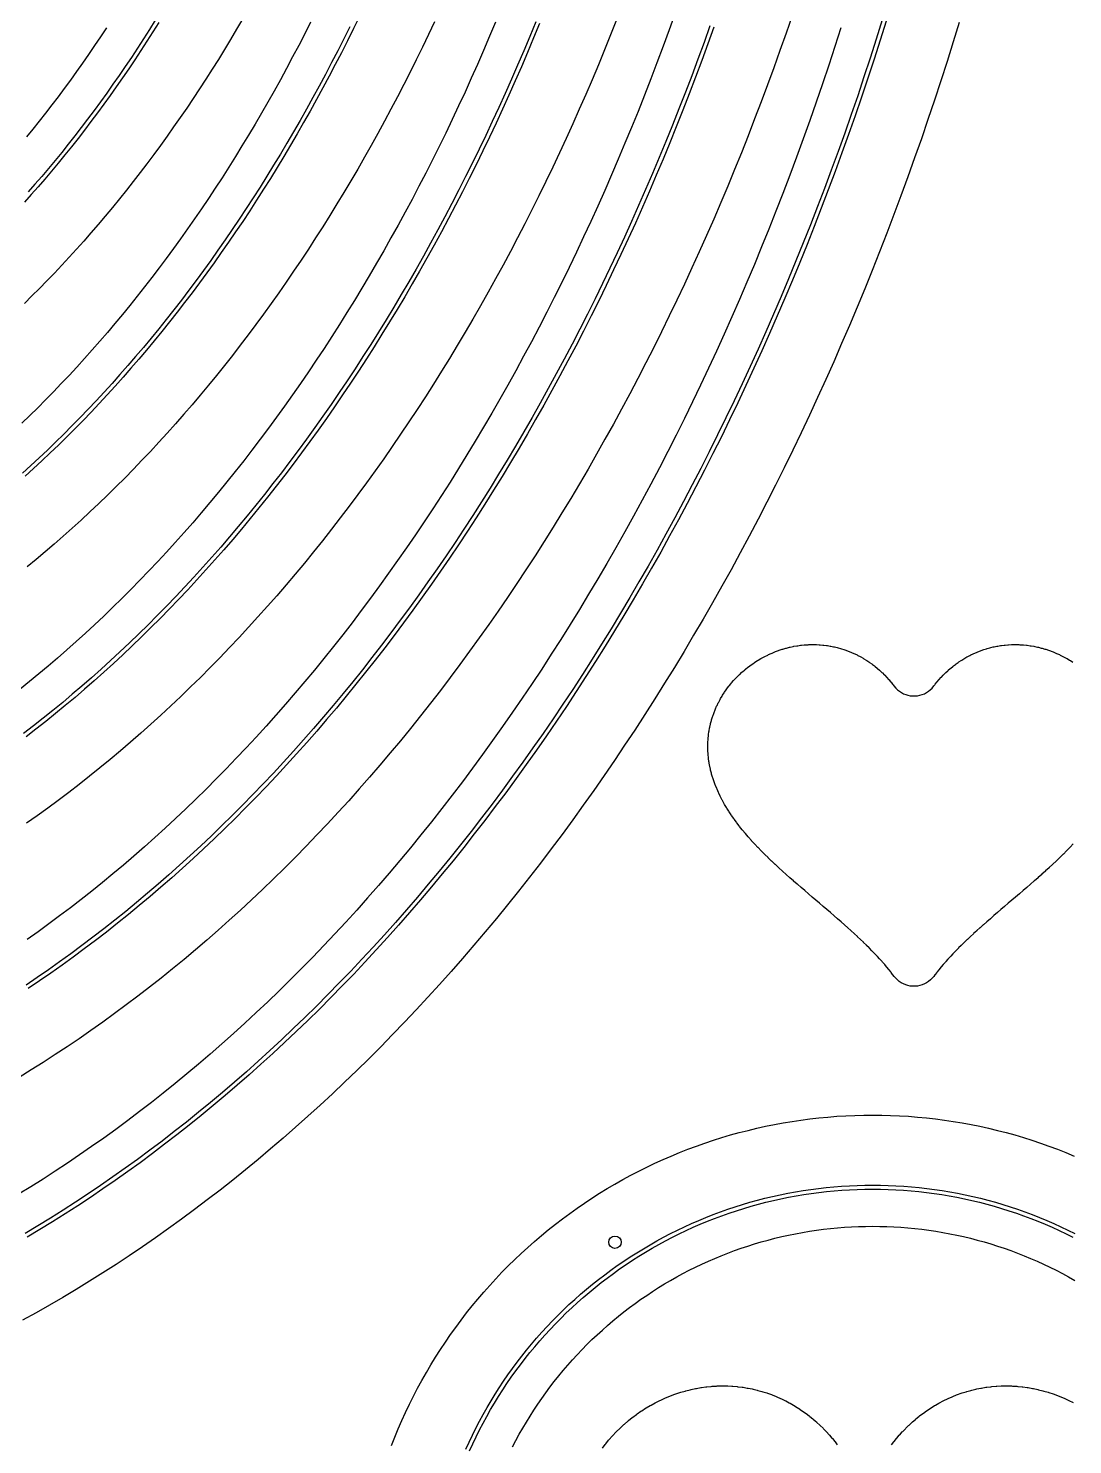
# Model space of a CAD drawing. Header units: metres. Extents: x 10 to 1210, y 10 to 2778.
# Drawn here: x 548.2 to 801.5, y 1228 to 1571.7 of the extents above; entities that cross this region are included whole.
import ezdxf

# ---------------------------------------------------------------- set-up
doc = ezdxf.new("R2010")
doc.units = ezdxf.units.M
for name, color, linetype in [('ACIKLIK', 5, 'Continuous'), ('ASKI_DELIK', 6, 'Continuous'), ('CAM_SABLON', 4, 'Continuous'), ('DIS_KENAR_V91_Z3', 1, 'Continuous'), ('LAMBA_T4_Z4', 3, 'Continuous')]:
    doc.layers.add(name, color=color, linetype=linetype)

msp = doc.modelspace()

# ---------------------------------------------------------------- linework, layer by layer
at = {"layer": 'ACIKLIK'}
for points in [[(705.06, 1575.39), (703.62, 1571.38), (702.16, 1567.38), (700.68, 1563.4), (699.17, 1559.45), (697.64, 1555.51), (696.09, 1551.6), (694.51, 1547.71), (692.92, 1543.84), (691.3, 1540), (689.66, 1536.17), (688, 1532.37), (686.32, 1528.59), (684.61, 1524.84), (682.89, 1521.11), (681.14, 1517.4), (679.37, 1513.72), (677.59, 1510.06), (675.78, 1506.43), (673.95, 1502.83), (672.1, 1499.25), (670.23, 1495.69), (668.34, 1492.16), (666.44, 1488.66), (664.51, 1485.18), (662.56, 1481.74), (660.6, 1478.31), (658.61, 1474.92), (656.61, 1471.55), (654.59, 1468.22), (652.55, 1464.91), (650.49, 1461.63), (648.42, 1458.37), (646.32, 1455.15), (644.21, 1451.96), (642.09, 1448.79), (639.94, 1445.66), (637.78, 1442.55), (635.6, 1439.48), (633.41, 1436.44), (631.19, 1433.42), (628.97, 1430.44), (626.72, 1427.49), (624.47, 1424.57), (622.19, 1421.69), (619.9, 1418.83), (617.6, 1416.01), (615.28, 1413.21), (612.95, 1410.45), (610.6, 1407.73), (608.24, 1405.03), (605.86, 1402.37), (603.47, 1399.75), (601.07, 1397.15), (598.65, 1394.59), (596.22, 1392.06), (593.78, 1389.57), (591.33, 1387.11), (588.86, 1384.69), (586.39, 1382.29), (583.9, 1379.94), (581.39, 1377.62), (578.88, 1375.33), (576.36, 1373.08), (573.82, 1370.86), (571.28, 1368.68), (568.72, 1366.53), (566.16, 1364.42), (563.58, 1362.34), (561, 1360.3), (558.4, 1358.3), (555.8, 1356.33), (553.19, 1354.4), (550.56, 1352.5), (547.93, 1350.64)], [(745.3, 1571.88), (743.84, 1567.33), (742.35, 1562.8), (740.84, 1558.29), (739.3, 1553.8), (737.73, 1549.34), (736.14, 1544.89), (734.52, 1540.47), (732.88, 1536.07), (731.21, 1531.7), (729.52, 1527.35), (727.8, 1523.02), (726.06, 1518.71), (724.3, 1514.43), (722.5, 1510.18), (720.69, 1505.94), (718.85, 1501.74), (716.99, 1497.56), (715.1, 1493.4), (713.2, 1489.28), (711.26, 1485.17), (709.31, 1481.1), (707.33, 1477.05), (705.33, 1473.03), (703.3, 1469.04), (701.26, 1465.08), (699.19, 1461.14), (697.1, 1457.23), (694.99, 1453.36), (692.85, 1449.51), (690.7, 1445.69), (688.52, 1441.9), (686.33, 1438.15), (684.11, 1434.42), (681.87, 1430.72), (679.61, 1427.06), (677.33, 1423.42), (675.03, 1419.82), (672.72, 1416.25), (670.38, 1412.71), (668.02, 1409.21), (665.64, 1405.74), (663.25, 1402.3), (660.83, 1398.89), (658.4, 1395.52), (655.95, 1392.18), (653.48, 1388.88), (651, 1385.61), (648.5, 1382.37), (645.97, 1379.17), (643.44, 1376), (640.88, 1372.87), (638.31, 1369.78), (635.73, 1366.72), (633.12, 1363.7), (630.5, 1360.71), (627.87, 1357.76), (625.22, 1354.84), (622.56, 1351.97), (619.88, 1349.13), (617.18, 1346.32), (614.47, 1343.56), (611.75, 1340.83), (609.02, 1338.14), (606.27, 1335.49), (603.5, 1332.87), (600.73, 1330.29), (597.94, 1327.76), (595.14, 1325.26), (592.32, 1322.8), (589.5, 1320.37), (586.66, 1317.99), (583.81, 1315.65), (580.95, 1313.34), (578.08, 1311.07), (575.2, 1308.85), (572.31, 1306.66), (569.41, 1304.51), (566.49, 1302.41), (563.57, 1300.34), (560.64, 1298.31), (557.7, 1296.33), (554.75, 1294.38), (551.79, 1292.47), (548.82, 1290.61), (545.85, 1288.78)], [(661.54, 1573.25), (660.09, 1569.82), (658.63, 1566.4), (657.14, 1563), (655.64, 1559.63), (654.12, 1556.27), (652.58, 1552.94), (651.02, 1549.63), (649.44, 1546.34), (647.84, 1543.08), (646.23, 1539.83), (644.6, 1536.61), (642.94, 1533.41), (641.28, 1530.24), (639.59, 1527.09), (637.89, 1523.96), (636.17, 1520.86), (634.43, 1517.78), (632.67, 1514.73), (630.9, 1511.7), (629.12, 1508.69), (627.31, 1505.71), (625.49, 1502.76), (623.65, 1499.83), (621.8, 1496.93), (619.93, 1494.05), (618.05, 1491.2), (616.15, 1488.38), (614.24, 1485.58), (612.31, 1482.81), (610.37, 1480.07), (608.41, 1477.36), (606.44, 1474.67), (604.45, 1472.01), (602.45, 1469.38), (600.44, 1466.78), (598.41, 1464.2), (596.37, 1461.65), (594.31, 1459.14), (592.25, 1456.65), (590.17, 1454.19), (588.07, 1451.76), (585.97, 1449.36), (583.85, 1446.99), (581.72, 1444.65), (579.58, 1442.33), (577.43, 1440.05), (575.27, 1437.8), (573.09, 1435.58), (570.91, 1433.39), (568.71, 1431.23), (566.51, 1429.1), (564.29, 1427), (562.06, 1424.94), (559.83, 1422.9), (557.58, 1420.9), (555.32, 1418.92), (553.06, 1416.98), (550.79, 1415.07), (548.5, 1413.19), (546.21, 1411.35)], [(616.68, 1573.23), (615.24, 1570.4), (613.79, 1567.58), (612.32, 1564.79), (610.84, 1562.02), (609.34, 1559.26), (607.82, 1556.53), (606.29, 1553.82), (604.75, 1551.14), (603.19, 1548.47), (601.62, 1545.83), (600.03, 1543.21), (598.43, 1540.61), (596.82, 1538.03), (595.19, 1535.48), (593.54, 1532.95), (591.89, 1530.45), (590.22, 1527.96), (588.54, 1525.51), (586.84, 1523.07), (585.13, 1520.66), (583.41, 1518.28), (581.68, 1515.91), (579.93, 1513.58), (578.18, 1511.27), (576.41, 1508.98), (574.63, 1506.72), (572.83, 1504.48), (571.03, 1502.27), (569.21, 1500.08), (567.39, 1497.92), (565.55, 1495.79), (563.7, 1493.68), (561.84, 1491.6), (559.98, 1489.55), (558.1, 1487.52), (556.21, 1485.52), (554.31, 1483.54), (552.4, 1481.59), (550.49, 1479.67), (548.56, 1477.78), (546.63, 1475.91)], [(567.15, 1571.85), (565.72, 1569.69), (564.28, 1567.55), (562.83, 1565.43), (561.37, 1563.33), (559.9, 1561.25), (558.42, 1559.19), (556.92, 1557.16), (555.42, 1555.14), (553.9, 1553.15), (552.38, 1551.18), (550.84, 1549.23), (549.3, 1547.31), (547.74, 1545.4)], [(665.68, 1227.49), (666.47, 1229.01), (667.29, 1230.51), (668.13, 1232), (669, 1233.47), (669.89, 1234.93), (670.81, 1236.37), (671.76, 1237.8), (672.72, 1239.21), (673.72, 1240.6), (674.73, 1241.98), (675.78, 1243.33), (676.84, 1244.67), (677.93, 1245.99), (679.04, 1247.29), (680.17, 1248.57), (681.33, 1249.84), (682.51, 1251.08), (683.7, 1252.3), (684.92, 1253.49), (686.16, 1254.67), (687.43, 1255.83), (688.71, 1256.96), (690.01, 1258.07), (691.33, 1259.16), (692.67, 1260.22), (694.02, 1261.27), (695.4, 1262.28), (696.79, 1263.28), (698.2, 1264.24), (699.63, 1265.19), (701.07, 1266.11), (702.53, 1267), (704, 1267.87), (705.49, 1268.71), (706.99, 1269.53), (708.51, 1270.32), (710.04, 1271.08), (711.58, 1271.82), (713.14, 1272.53), (714.71, 1273.21), (716.29, 1273.86), (717.88, 1274.49), (719.48, 1275.09), (721.09, 1275.66), (722.72, 1276.2), (724.35, 1276.72), (725.99, 1277.2), (727.64, 1277.66), (729.29, 1278.09), (730.96, 1278.49), (732.62, 1278.86), (734.3, 1279.2), (735.98, 1279.51), (737.67, 1279.79), (739.36, 1280.05), (741.06, 1280.27), (742.76, 1280.46), (744.46, 1280.63), (746.16, 1280.76), (747.87, 1280.86), (749.58, 1280.94), (751.29, 1280.98), (753, 1281), (754.71, 1280.98), (756.42, 1280.94), (758.13, 1280.86), (759.84, 1280.76), (761.54, 1280.63), (763.24, 1280.46), (764.94, 1280.27), (766.64, 1280.05), (768.33, 1279.79), (770.02, 1279.51), (771.7, 1279.2), (773.38, 1278.86), (775.04, 1278.49), (776.71, 1278.09), (778.36, 1277.66), (780.01, 1277.2), (781.65, 1276.72), (783.28, 1276.2), (784.91, 1275.66), (786.52, 1275.09), (788.12, 1274.49), (789.71, 1273.86), (791.29, 1273.21), (792.86, 1272.53), (794.42, 1271.82), (795.96, 1271.08), (797.49, 1270.32), (799.01, 1269.53), (800.51, 1268.71), (802, 1267.87)]]:
    msp.add_lwpolyline(points, dxfattribs=at)
at = {"layer": 'ASKI_DELIK'}
msp.add_circle((690.5, 1277.14), 1.5, dxfattribs=at)
at = {"layer": 'CAM_SABLON'}
for points in [[(626.17, 1572.11), (624.72, 1569.19), (623.25, 1566.3), (621.77, 1563.43), (620.27, 1560.57), (618.76, 1557.74), (617.22, 1554.93), (615.68, 1552.14), (614.11, 1549.37), (612.54, 1546.62), (610.94, 1543.9), (609.34, 1541.2), (607.71, 1538.52), (606.07, 1535.86), (604.42, 1533.22), (602.75, 1530.61), (601.07, 1528.02), (599.38, 1525.45), (597.67, 1522.91), (595.94, 1520.39), (594.21, 1517.9), (592.45, 1515.43), (590.69, 1512.98), (588.91, 1510.56), (587.12, 1508.16), (585.32, 1505.79), (583.5, 1503.44), (581.67, 1501.12), (579.83, 1498.82), (577.98, 1496.55), (576.11, 1494.3), (574.23, 1492.08), (572.34, 1489.89), (570.44, 1487.72), (568.53, 1485.58), (566.61, 1483.46), (564.67, 1481.37), (562.73, 1479.31), (560.77, 1477.27), (558.8, 1475.27), (556.83, 1473.29), (554.84, 1471.33), (552.84, 1469.4), (550.84, 1467.51), (548.82, 1465.63), (546.79, 1463.79)], [(671.3, 1573.31), (669.85, 1569.79), (668.38, 1566.3), (666.89, 1562.82), (665.38, 1559.37), (663.85, 1555.94), (662.3, 1552.53), (660.73, 1549.14), (659.15, 1545.77), (657.54, 1542.42), (655.91, 1539.1), (654.27, 1535.79), (652.61, 1532.51), (650.93, 1529.26), (649.23, 1526.02), (647.51, 1522.81), (645.77, 1519.63), (644.02, 1516.47), (642.25, 1513.33), (640.46, 1510.21), (638.66, 1507.12), (636.83, 1504.06), (634.99, 1501.02), (633.13, 1498.01), (631.26, 1495.02), (629.37, 1492.06), (627.46, 1489.12), (625.54, 1486.21), (623.6, 1483.33), (621.65, 1480.47), (619.67, 1477.64), (617.69, 1474.84), (615.69, 1472.06), (613.67, 1469.31), (611.64, 1466.59), (609.59, 1463.9), (607.53, 1461.24), (605.46, 1458.6), (603.37, 1456), (601.26, 1453.42), (599.14, 1450.87), (597.01, 1448.35), (594.87, 1445.86), (592.71, 1443.39), (590.54, 1440.96), (588.36, 1438.56), (586.16, 1436.19), (583.95, 1433.85), (581.73, 1431.54), (579.49, 1429.25), (577.25, 1427), (574.99, 1424.78), (572.72, 1422.6), (570.44, 1420.44), (568.15, 1418.31), (565.85, 1416.22), (563.54, 1414.15), (561.22, 1412.12), (558.88, 1410.12), (556.54, 1408.15), (554.19, 1406.22), (551.82, 1404.31), (549.45, 1402.44), (547.07, 1400.6)], [(755.33, 1573.77), (753.88, 1569.15), (752.4, 1564.54), (750.89, 1559.96), (749.36, 1555.4), (747.8, 1550.85), (746.21, 1546.33), (744.6, 1541.83), (742.96, 1537.35), (741.3, 1532.9), (739.61, 1528.47), (737.9, 1524.06), (736.16, 1519.67), (734.39, 1515.31), (732.6, 1510.97), (730.79, 1506.66), (728.95, 1502.37), (727.09, 1498.1), (725.2, 1493.87), (723.29, 1489.65), (721.35, 1485.47), (719.39, 1481.31), (717.41, 1477.18), (715.4, 1473.07), (713.37, 1468.99), (711.32, 1464.94), (709.24, 1460.92), (707.14, 1456.92), (705.02, 1452.96), (702.87, 1449.02), (700.71, 1445.12), (698.52, 1441.24), (696.31, 1437.39), (694.08, 1433.57), (691.82, 1429.79), (689.55, 1426.03), (687.25, 1422.3), (684.94, 1418.61), (682.6, 1414.95), (680.24, 1411.32), (677.87, 1407.72), (675.47, 1404.16), (673.05, 1400.62), (670.61, 1397.12), (668.16, 1393.66), (665.68, 1390.22), (663.19, 1386.82), (660.67, 1383.46), (658.14, 1380.13), (655.59, 1376.83), (653.02, 1373.57), (650.44, 1370.34), (647.83, 1367.15), (645.21, 1364), (642.57, 1360.88), (639.92, 1357.79), (637.24, 1354.75), (634.56, 1351.73), (631.85, 1348.76), (629.13, 1345.82), (626.39, 1342.92), (623.64, 1340.06), (620.88, 1337.23), (618.09, 1334.44), (615.3, 1331.69), (612.48, 1328.98), (609.66, 1326.3), (606.82, 1323.67), (603.96, 1321.07), (601.1, 1318.51), (598.22, 1315.99), (595.32, 1313.51), (592.42, 1311.07), (589.5, 1308.67), (586.57, 1306.3), (583.62, 1303.98), (580.67, 1301.7), (577.7, 1299.45), (574.72, 1297.25), (571.73, 1295.09), (568.73, 1292.97), (565.72, 1290.88), (562.7, 1288.84), (559.67, 1286.84), (556.62, 1284.88), (553.57, 1282.96), (550.51, 1281.08), (547.44, 1279.25)], [(713.54, 1572.39), (712.09, 1568.31), (710.6, 1564.26), (709.1, 1560.23), (707.57, 1556.22), (706.02, 1552.23), (704.44, 1548.26), (702.85, 1544.31), (701.23, 1540.38), (699.58, 1536.48), (697.92, 1532.6), (696.23, 1528.74), (694.52, 1524.9), (692.79, 1521.09), (691.04, 1517.3), (689.27, 1513.54), (687.47, 1509.8), (685.66, 1506.08), (683.82, 1502.39), (681.96, 1498.73), (680.08, 1495.09), (678.18, 1491.47), (676.26, 1487.89), (674.32, 1484.32), (672.36, 1480.79), (670.39, 1477.28), (668.39, 1473.8), (666.37, 1470.35), (664.33, 1466.92), (662.27, 1463.53), (660.19, 1460.16), (658.1, 1456.81), (655.99, 1453.5), (653.85, 1450.22), (651.7, 1446.97), (649.53, 1443.74), (647.35, 1440.55), (645.14, 1437.38), (642.92, 1434.25), (640.68, 1431.14), (638.43, 1428.07), (636.16, 1425.03), (633.87, 1422.02), (631.56, 1419.03), (629.24, 1416.09), (626.9, 1413.17), (624.55, 1410.29), (622.18, 1407.43), (619.79, 1404.61), (617.39, 1401.82), (614.98, 1399.07), (612.55, 1396.35), (610.1, 1393.66), (607.64, 1391.01), (605.17, 1388.38), (602.69, 1385.8), (600.18, 1383.24), (597.67, 1380.72), (595.14, 1378.24), (592.6, 1375.79), (590.05, 1373.37), (587.49, 1370.99), (584.91, 1368.64), (582.32, 1366.33), (579.72, 1364.06), (577.1, 1361.82), (574.48, 1359.61), (571.84, 1357.44), (569.19, 1355.31), (566.54, 1353.21), (563.87, 1351.15), (561.19, 1349.12), (558.5, 1347.13), (555.8, 1345.18), (553.09, 1343.27), (550.38, 1341.39), (547.65, 1339.54)], [(579.01, 1573.71), (577.58, 1571.43), (576.14, 1569.16), (574.68, 1566.92), (573.21, 1564.7), (571.73, 1562.5), (570.24, 1560.32), (568.74, 1558.16), (567.22, 1556.02), (565.69, 1553.9), (564.15, 1551.8), (562.6, 1549.73), (561.04, 1547.67), (559.47, 1545.64), (557.89, 1543.63), (556.3, 1541.65), (554.69, 1539.68), (553.08, 1537.74), (551.45, 1535.82), (549.82, 1533.92), (548.18, 1532.04)], [(655.25, 1226.52), (656.03, 1228.22), (656.83, 1229.91), (657.66, 1231.58), (658.53, 1233.23), (659.42, 1234.87), (660.34, 1236.5), (661.28, 1238.11), (662.26, 1239.7), (663.26, 1241.28), (664.29, 1242.83), (665.35, 1244.37), (666.44, 1245.89), (667.55, 1247.39), (668.68, 1248.88), (669.85, 1250.34), (671.03, 1251.78), (672.25, 1253.2), (673.48, 1254.6), (674.75, 1255.97), (676.03, 1257.33), (677.34, 1258.66), (678.67, 1259.97), (680.03, 1261.25), (681.4, 1262.52), (682.8, 1263.75), (684.22, 1264.97), (685.66, 1266.15), (687.12, 1267.32), (688.61, 1268.45), (690.11, 1269.56), (691.63, 1270.65), (693.17, 1271.71), (694.72, 1272.74), (696.3, 1273.74), (697.89, 1274.72), (699.5, 1275.66), (701.13, 1276.58), (702.77, 1277.47), (704.42, 1278.34), (706.09, 1279.17), (707.78, 1279.97), (709.48, 1280.75), (711.19, 1281.49), (712.92, 1282.21), (714.65, 1282.89), (716.4, 1283.55), (718.16, 1284.17), (719.94, 1284.76), (721.72, 1285.32), (723.51, 1285.85), (725.31, 1286.35), (727.11, 1286.82), (728.93, 1287.26), (730.75, 1287.66), (732.58, 1288.03), (734.42, 1288.37), (736.26, 1288.68), (738.11, 1288.96), (739.96, 1289.2), (741.82, 1289.41), (743.67, 1289.59), (745.54, 1289.74), (747.4, 1289.85), (749.27, 1289.93), (751.13, 1289.98), (753, 1290), (754.87, 1289.98), (756.73, 1289.93), (758.6, 1289.85), (760.46, 1289.74), (762.33, 1289.59), (764.18, 1289.41), (766.04, 1289.2), (767.89, 1288.96), (769.74, 1288.68), (771.58, 1288.37), (773.42, 1288.03), (775.25, 1287.66), (777.07, 1287.26), (778.89, 1286.82), (780.69, 1286.35), (782.49, 1285.85), (784.28, 1285.32), (786.06, 1284.76), (787.84, 1284.17), (789.6, 1283.55), (791.35, 1282.89), (793.08, 1282.21), (794.81, 1281.49), (796.52, 1280.75), (798.22, 1279.97), (799.91, 1279.17), (801.58, 1278.34)]]:
    msp.add_lwpolyline(points, dxfattribs=at)
at = {"layer": 'DIS_KENAR_V91_Z3'}
for points in [[(733.44, 1574.8), (731.98, 1570.58), (730.51, 1566.37), (729.01, 1562.19), (727.49, 1558.02), (725.94, 1553.88), (724.37, 1549.75), (722.77, 1545.65), (721.15, 1541.56), (719.51, 1537.5), (717.84, 1533.46), (716.15, 1529.44), (714.44, 1525.44), (712.7, 1521.47), (710.94, 1517.52), (709.16, 1513.59), (707.35, 1509.69), (705.52, 1505.81), (703.67, 1501.95), (701.8, 1498.12), (699.9, 1494.31), (697.99, 1490.53), (696.05, 1486.77), (694.09, 1483.04), (692.1, 1479.34), (690.1, 1475.66), (688.07, 1472), (686.03, 1468.38), (683.96, 1464.78), (681.87, 1461.2), (679.76, 1457.66), (677.63, 1454.14), (675.48, 1450.65), (673.31, 1447.19), (671.12, 1443.76), (668.91, 1440.36), (666.68, 1436.98), (664.43, 1433.64), (662.16, 1430.32), (659.87, 1427.03), (657.57, 1423.78), (655.24, 1420.55), (652.89, 1417.36), (650.53, 1414.19), (648.15, 1411.06), (645.75, 1407.96), (643.33, 1404.89), (640.9, 1401.85), (638.44, 1398.84), (635.97, 1395.87), (633.48, 1392.93), (630.98, 1390.02), (628.46, 1387.14), (625.92, 1384.3), (623.37, 1381.49), (620.8, 1378.71), (618.21, 1375.97), (615.61, 1373.26), (612.99, 1370.59), (610.35, 1367.95), (607.7, 1365.34), (605.04, 1362.77), (602.36, 1360.24), (599.67, 1357.74), (596.96, 1355.27), (594.24, 1352.84), (591.5, 1350.45), (588.75, 1348.09), (585.99, 1345.77), (583.21, 1343.48), (580.42, 1341.24), (577.61, 1339.02), (574.8, 1336.85), (571.97, 1334.71), (569.13, 1332.61), (566.28, 1330.54), (563.41, 1328.52), (560.53, 1326.53), (557.65, 1324.57), (554.75, 1322.66), (551.84, 1320.79), (548.91, 1318.95), (545.98, 1317.15)], [(773.98, 1573.18), (772.52, 1568.43), (771.03, 1563.69), (769.52, 1558.98), (767.97, 1554.28), (766.4, 1549.61), (764.8, 1544.95), (763.18, 1540.32), (761.53, 1535.7), (759.85, 1531.11), (758.14, 1526.55), (756.41, 1522), (754.65, 1517.48), (752.87, 1512.98), (751.06, 1508.5), (749.22, 1504.05), (747.36, 1499.62), (745.47, 1495.22), (743.55, 1490.84), (741.62, 1486.48), (739.65, 1482.16), (737.66, 1477.85), (735.65, 1473.58), (733.61, 1469.33), (731.54, 1465.11), (729.45, 1460.91), (727.34, 1456.74), (725.2, 1452.6), (723.04, 1448.49), (720.86, 1444.41), (718.65, 1440.35), (716.42, 1436.33), (714.16, 1432.33), (711.88, 1428.36), (709.58, 1424.43), (707.26, 1420.52), (704.91, 1416.65), (702.54, 1412.8), (700.15, 1408.99), (697.74, 1405.2), (695.3, 1401.45), (692.84, 1397.74), (690.36, 1394.05), (687.86, 1390.4), (685.34, 1386.78), (682.8, 1383.19), (680.24, 1379.63), (677.65, 1376.11), (675.05, 1372.63), (672.42, 1369.17), (669.78, 1365.76), (667.12, 1362.37), (664.43, 1359.03), (661.73, 1355.71), (659.01, 1352.44), (656.26, 1349.19), (653.5, 1345.99), (650.73, 1342.82), (647.93, 1339.69), (645.11, 1336.59), (642.28, 1333.53), (639.43, 1330.51), (636.56, 1327.52), (633.68, 1324.58), (630.77, 1321.67), (627.86, 1318.8), (624.92, 1315.97), (621.97, 1313.17), (619, 1310.42), (616.02, 1307.7), (613.02, 1305.02), (610, 1302.38), (606.97, 1299.79), (603.92, 1297.23), (600.86, 1294.71), (597.79, 1292.23), (594.7, 1289.79), (591.6, 1287.4), (588.48, 1285.04), (585.35, 1282.72), (582.2, 1280.45), (579.05, 1278.22), (575.88, 1276.02), (572.69, 1273.87), (569.5, 1271.76), (566.29, 1269.7), (563.07, 1267.67), (559.84, 1265.69), (556.6, 1263.75), (553.35, 1261.85), (550.08, 1260), (546.81, 1258.18)], [(600.19, 1574.01), (598.74, 1571.53), (597.27, 1569.07), (595.79, 1566.63), (594.3, 1564.21), (592.79, 1561.8), (591.27, 1559.42), (589.74, 1557.06), (588.19, 1554.71), (586.63, 1552.39), (585.05, 1550.09), (583.46, 1547.81), (581.86, 1545.55), (580.25, 1543.31), (578.62, 1541.09), (576.98, 1538.9), (575.33, 1536.72), (573.66, 1534.57), (571.98, 1532.44), (570.29, 1530.33), (568.59, 1528.24), (566.87, 1526.17), (565.15, 1524.13), (563.41, 1522.11), (561.66, 1520.12), (559.89, 1518.14), (558.12, 1516.19), (556.34, 1514.27), (554.54, 1512.36), (552.73, 1510.48), (550.92, 1508.62), (549.09, 1506.79), (547.25, 1504.98)], [(690.89, 1573.81), (689.44, 1570.15), (687.96, 1566.5), (686.46, 1562.87), (684.95, 1559.26), (683.41, 1555.67), (681.85, 1552.1), (680.27, 1548.55), (678.66, 1545.03), (677.04, 1541.52), (675.4, 1538.04), (673.74, 1534.57), (672.06, 1531.13), (670.35, 1527.71), (668.63, 1524.32), (666.89, 1520.94), (665.13, 1517.59), (663.35, 1514.26), (661.55, 1510.96), (659.73, 1507.68), (657.89, 1504.42), (656.04, 1501.19), (654.16, 1497.98), (652.26, 1494.8), (650.35, 1491.64), (648.42, 1488.5), (646.47, 1485.4), (644.5, 1482.31), (642.52, 1479.26), (640.52, 1476.23), (638.5, 1473.22), (636.46, 1470.24), (634.4, 1467.29), (632.33, 1464.37), (630.24, 1461.47), (628.14, 1458.6), (626.01, 1455.76), (623.87, 1452.95), (621.72, 1450.16), (619.55, 1447.4), (617.36, 1444.68), (615.16, 1441.98), (612.94, 1439.31), (610.71, 1436.66), (608.46, 1434.05), (606.19, 1431.47), (603.91, 1428.91), (601.62, 1426.39), (599.31, 1423.9), (596.99, 1421.44), (594.65, 1419), (592.3, 1416.6), (589.93, 1414.23), (587.55, 1411.89), (585.16, 1409.58), (582.75, 1407.3), (580.33, 1405.06), (577.9, 1402.85), (575.46, 1400.66), (573, 1398.51), (570.53, 1396.4), (568.05, 1394.31), (565.55, 1392.26), (563.05, 1390.24), (560.53, 1388.25), (558, 1386.3), (555.46, 1384.38), (552.91, 1382.49), (550.35, 1380.64), (547.77, 1378.82)], [(646.73, 1573.36), (645.28, 1570.27), (643.81, 1567.2), (642.31, 1564.14), (640.81, 1561.11), (639.28, 1558.1), (637.73, 1555.11), (636.17, 1552.14), (634.59, 1549.19), (633, 1546.26), (631.39, 1543.35), (629.76, 1540.46), (628.11, 1537.6), (626.45, 1534.75), (624.77, 1531.93), (623.07, 1529.13), (621.36, 1526.35), (619.63, 1523.6), (617.89, 1520.87), (616.13, 1518.16), (614.35, 1515.47), (612.56, 1512.81), (610.76, 1510.17), (608.93, 1507.55), (607.1, 1504.96), (605.25, 1502.39), (603.38, 1499.85), (601.5, 1497.33), (599.6, 1494.83), (597.69, 1492.36), (595.77, 1489.92), (593.83, 1487.5), (591.87, 1485.11), (589.91, 1482.74), (587.93, 1480.4), (585.93, 1478.08), (583.92, 1475.79), (581.9, 1473.53), (579.87, 1471.29), (577.82, 1469.08), (575.76, 1466.9), (573.69, 1464.74), (571.61, 1462.61), (569.51, 1460.51), (567.4, 1458.44), (565.28, 1456.39), (563.15, 1454.37), (561, 1452.38), (558.85, 1450.42), (556.68, 1448.48), (554.5, 1446.58), (552.31, 1444.7), (550.11, 1442.85), (547.9, 1441.03)], [(801.65, 1373.81), (800.91, 1373.02), (800.85, 1372.96), (800.09, 1372.18), (800.04, 1372.13), (799.26, 1371.34), (799.21, 1371.29), (798.41, 1370.51), (798.37, 1370.47), (797.55, 1369.68), (797.51, 1369.64), (796.68, 1368.86), (796.65, 1368.83), (795.8, 1368.05), (795.77, 1368.01), (794.92, 1367.24), (794.88, 1367.21), (794.02, 1366.43), (793.99, 1366.41), (793.12, 1365.63), (793.1, 1365.61), (792.21, 1364.83), (792.19, 1364.82), (791.31, 1364.04), (791.29, 1364.03), (790.4, 1363.26), (790.38, 1363.25), (789.49, 1362.47), (789.48, 1362.47), (788.58, 1361.7), (788.57, 1361.69), (787.67, 1360.92), (786.77, 1360.16), (785.88, 1359.4), (784.99, 1358.64), (784.11, 1357.89), (783.24, 1357.14), (782.38, 1356.4), (781.54, 1355.66), (780.7, 1354.93), (779.87, 1354.2), (779.83, 1354.16), (779.06, 1353.47), (779.02, 1353.44), (778.26, 1352.75), (778.22, 1352.71), (777.48, 1352.04), (777.44, 1351.99), (776.72, 1351.33), (776.67, 1351.28), (775.98, 1350.62), (775.92, 1350.57), (775.25, 1349.93), (775.19, 1349.87), (774.54, 1349.23), (774.48, 1349.17), (773.85, 1348.55), (773.79, 1348.48), (773.19, 1347.87), (773.12, 1347.8), (772.54, 1347.2), (772.47, 1347.12), (771.92, 1346.53), (771.84, 1346.46), (771.31, 1345.88), (771.24, 1345.8), (770.73, 1345.23), (770.65, 1345.14), (770.17, 1344.59), (770.09, 1344.5), (769.64, 1343.96), (769.56, 1343.87), (769.12, 1343.34), (769.04, 1343.24), (768.63, 1342.74), (768.55, 1342.63), (768.17, 1342.14), (768.08, 1342.03), (767.79, 1341.64), (767.41, 1341.19), (767, 1340.78), (766.55, 1340.42), (766.06, 1340.09), (765.54, 1339.82), (765, 1339.6), (764.44, 1339.43), (763.87, 1339.32), (763.29, 1339.26), (762.71, 1339.26), (762.13, 1339.32), (761.56, 1339.43), (761, 1339.6), (760.46, 1339.82), (759.94, 1340.09), (759.45, 1340.42), (759, 1340.78), (758.59, 1341.19), (758.21, 1341.64), (757.92, 1342.03), (757.83, 1342.14), (757.45, 1342.63), (757.37, 1342.74), (756.96, 1343.24), (756.88, 1343.34), (756.44, 1343.87), (756.36, 1343.96), (755.91, 1344.5), (755.83, 1344.59), (755.35, 1345.14), (755.27, 1345.23), (754.76, 1345.8), (754.69, 1345.88), (754.16, 1346.46), (754.08, 1346.53), (753.53, 1347.12), (753.46, 1347.2), (752.88, 1347.8), (752.81, 1347.87), (752.21, 1348.48), (752.15, 1348.55), (751.52, 1349.17), (751.46, 1349.23), (750.81, 1349.87), (750.75, 1349.93), (750.08, 1350.57), (750.02, 1350.62), (749.33, 1351.28), (749.28, 1351.33), (748.56, 1351.99), (748.52, 1352.04), (747.78, 1352.71), (747.74, 1352.75), (746.98, 1353.44), (746.94, 1353.47), (746.17, 1354.16), (746.13, 1354.2), (745.34, 1354.89), (744.5, 1355.63), (743.65, 1356.38), (742.78, 1357.12), (741.91, 1357.87), (741.02, 1358.63), (740.13, 1359.39), (739.23, 1360.16), (738.34, 1360.92), (737.44, 1361.69), (737.43, 1361.69), (736.53, 1362.46), (736.52, 1362.47), (735.63, 1363.23), (735.62, 1363.25), (734.73, 1364.01), (734.71, 1364.03), (733.83, 1364.8), (733.81, 1364.82), (732.93, 1365.59), (732.9, 1365.61), (732.03, 1366.38), (732.01, 1366.41), (731.15, 1367.18), (731.11, 1367.21), (730.26, 1367.98), (730.23, 1368.02), (729.39, 1368.79), (729.35, 1368.83), (728.53, 1369.6), (728.49, 1369.64), (727.68, 1370.42), (727.63, 1370.47), (726.84, 1371.25), (726.79, 1371.3), (726.01, 1372.08), (725.96, 1372.13), (725.2, 1372.91), (725.15, 1372.97), (724.41, 1373.75), (724.35, 1373.81), (723.63, 1374.59), (723.57, 1374.66), (722.88, 1375.44), (722.81, 1375.52), (722.14, 1376.3), (722.07, 1376.38), (721.42, 1377.16), (721.35, 1377.25), (720.7, 1378.07), (720.7, 1378.07), (720.62, 1378.17), (720.03, 1378.95), (719.95, 1379.05), (719.38, 1379.83), (719.3, 1379.94), (718.76, 1380.71), (718.68, 1380.83), (718.17, 1381.61), (718.09, 1381.73), (717.61, 1382.5), (717.53, 1382.64), (717.07, 1383.4), (716.99, 1383.55), (716.57, 1384.31), (716.49, 1384.46), (716.09, 1385.22), (716.01, 1385.38), (715.65, 1386.14), (715.57, 1386.31), (715.24, 1387.06), (715.16, 1387.23), (714.86, 1387.98), (714.79, 1388.16), (714.52, 1388.91), (714.45, 1389.1), (714.21, 1389.84), (714.14, 1390.04), (713.93, 1390.77), (713.87, 1390.98), (713.69, 1391.7), (713.64, 1391.92), (713.48, 1392.64), (713.44, 1392.86), (713.32, 1393.57), (713.28, 1393.8), (713.18, 1394.51), (713.16, 1394.74), (713.09, 1395.45), (713.07, 1395.68), (713.03, 1396.38), (713.02, 1396.62), (713, 1397.31), (713, 1397.55), (713.02, 1398.24), (713.03, 1398.48), (713.07, 1399.17), (713.09, 1399.41), (713.15, 1400.09), (713.18, 1400.33), (713.28, 1401.01), (713.32, 1401.25), (713.44, 1401.92), (713.49, 1402.16), (713.64, 1402.83), (713.69, 1403.06), (713.87, 1403.72), (713.94, 1403.95), (714.14, 1404.61), (714.21, 1404.83), (714.44, 1405.48), (714.52, 1405.7), (714.78, 1406.35), (714.87, 1406.56), (715.15, 1407.2), (715.25, 1407.41), (715.56, 1408.04), (715.66, 1408.24), (716, 1408.87), (716.11, 1409.06), (716.47, 1409.67), (716.59, 1409.87), (716.97, 1410.47), (717.09, 1410.65), (717.5, 1411.24), (717.63, 1411.42), (718.06, 1412), (718.2, 1412.17), (718.65, 1412.73), (718.79, 1412.9), (719.27, 1413.45), (719.42, 1413.61), (719.91, 1414.14), (720.06, 1414.29), (720.58, 1414.81), (720.74, 1414.96), (721.28, 1415.45), (721.44, 1415.6), (721.99, 1416.08), (722.16, 1416.21), (722.73, 1416.67), (722.9, 1416.8), (723.49, 1417.24), (723.66, 1417.36), (724.26, 1417.78), (724.44, 1417.9), (725.06, 1418.29), (725.24, 1418.4), (725.87, 1418.77), (726.05, 1418.88), (726.7, 1419.23), (726.88, 1419.33), (727.54, 1419.65), (727.73, 1419.74), (728.39, 1420.04), (728.59, 1420.13), (729.25, 1420.4), (729.45, 1420.48), (730.13, 1420.73), (730.33, 1420.8), (731.01, 1421.03), (731.22, 1421.09), (731.9, 1421.29), (732.11, 1421.35), (732.8, 1421.52), (733.01, 1421.57), (733.7, 1421.72), (733.91, 1421.76), (734.6, 1421.88), (734.82, 1421.91), (735.51, 1422.01), (735.73, 1422.03), (736.41, 1422.1), (736.64, 1422.12), (737.32, 1422.16), (737.54, 1422.17), (738.22, 1422.19), (738.45, 1422.19), (739.12, 1422.18), (739.34, 1422.18), (740.02, 1422.14), (740.24, 1422.13), (740.9, 1422.07), (741.13, 1422.05), (741.79, 1421.97), (742.01, 1421.94), (742.66, 1421.83), (742.88, 1421.79), (743.52, 1421.66), (743.74, 1421.61), (744.38, 1421.46), (744.59, 1421.41), (745.22, 1421.23), (745.43, 1421.17), (746.04, 1420.97), (746.25, 1420.9), (746.86, 1420.69), (747.06, 1420.61), (747.66, 1420.37), (747.86, 1420.29), (748.44, 1420.03), (748.63, 1419.94), (749.21, 1419.66), (749.4, 1419.57), (749.96, 1419.27), (750.14, 1419.17), (750.69, 1418.86), (750.87, 1418.75), (751.4, 1418.42), (751.57, 1418.31), (752.09, 1417.96), (752.26, 1417.85), (752.77, 1417.49), (752.92, 1417.37), (753.42, 1416.99), (753.57, 1416.87), (754.05, 1416.48), (754.19, 1416.36), (754.66, 1415.96), (754.79, 1415.83), (755.24, 1415.42), (755.37, 1415.29), (755.8, 1414.87), (755.93, 1414.74), (756.34, 1414.31), (756.46, 1414.18), (756.86, 1413.74), (756.97, 1413.61), (757.36, 1413.16), (757.46, 1413.03), (757.83, 1412.58), (757.93, 1412.45), (758.14, 1412.18), (758.6, 1411.62), (759.02, 1411.21), (759.47, 1410.85), (759.96, 1410.53), (760.47, 1410.26), (761.01, 1410.04), (761.56, 1409.88), (762.13, 1409.76), (762.71, 1409.71), (763.29, 1409.71), (763.87, 1409.76), (764.44, 1409.88), (764.99, 1410.04), (765.53, 1410.26), (766.04, 1410.53), (766.53, 1410.85), (766.98, 1411.21), (767.4, 1411.62), (767.86, 1412.18), (768.07, 1412.45), (768.17, 1412.58), (768.54, 1413.03), (768.64, 1413.16), (769.03, 1413.61), (769.14, 1413.74), (769.54, 1414.18), (769.66, 1414.31), (770.07, 1414.74), (770.2, 1414.87), (770.63, 1415.29), (770.76, 1415.42), (771.21, 1415.83), (771.34, 1415.96), (771.81, 1416.36), (771.95, 1416.48), (772.43, 1416.87), (772.58, 1416.99), (773.08, 1417.37), (773.23, 1417.49), (773.74, 1417.85), (773.91, 1417.96), (774.43, 1418.31), (774.6, 1418.42), (775.13, 1418.75), (775.31, 1418.86), (775.86, 1419.17), (776.04, 1419.27), (776.6, 1419.57), (776.79, 1419.66), (777.37, 1419.94), (777.56, 1420.03), (778.14, 1420.29), (778.34, 1420.37), (778.94, 1420.61), (779.14, 1420.69), (779.75, 1420.9), (779.96, 1420.97), (780.57, 1421.17), (780.78, 1421.23), (781.41, 1421.41), (781.62, 1421.46), (782.26, 1421.61), (782.48, 1421.66), (783.12, 1421.79), (783.34, 1421.83), (783.99, 1421.94), (784.21, 1421.97), (784.87, 1422.05), (785.1, 1422.07), (785.76, 1422.13), (785.98, 1422.14), (786.66, 1422.18), (786.88, 1422.18), (787.56, 1422.19), (787.78, 1422.19), (788.46, 1422.17), (788.68, 1422.16), (789.36, 1422.12), (789.59, 1422.1), (790.27, 1422.03), (790.49, 1422.01), (791.18, 1421.91), (791.4, 1421.88), (792.09, 1421.76), (792.3, 1421.72), (792.99, 1421.57), (793.2, 1421.52), (793.89, 1421.35), (794.1, 1421.29), (794.78, 1421.09), (794.99, 1421.03), (795.67, 1420.8), (795.87, 1420.73), (796.55, 1420.48), (796.75, 1420.4), (797.41, 1420.13), (797.61, 1420.04), (798.27, 1419.74), (798.46, 1419.65), (799.12, 1419.33), (799.3, 1419.23), (799.95, 1418.88), (800.13, 1418.77), (800.76, 1418.4), (800.94, 1418.29), (801.56, 1417.9)], [(636.3, 1227.8), (637.1, 1229.83), (637.94, 1231.84), (638.81, 1233.84), (639.71, 1235.83), (640.65, 1237.8), (641.62, 1239.75), (642.63, 1241.68), (643.67, 1243.6), (644.75, 1245.5), (645.85, 1247.38), (646.99, 1249.24), (648.17, 1251.08), (649.37, 1252.9), (650.61, 1254.7), (651.87, 1256.47), (653.17, 1258.23), (654.5, 1259.96), (655.86, 1261.67), (657.24, 1263.35), (658.66, 1265.01), (660.11, 1266.64), (661.58, 1268.25), (663.08, 1269.83), (664.61, 1271.39), (666.17, 1272.92), (667.75, 1274.42), (669.36, 1275.89), (670.99, 1277.34), (672.65, 1278.76), (674.33, 1280.14), (676.04, 1281.5), (677.77, 1282.83), (679.53, 1284.13), (681.3, 1285.39), (683.1, 1286.63), (684.92, 1287.83), (686.76, 1289.01), (688.62, 1290.15), (690.5, 1291.25), (692.4, 1292.33), (694.32, 1293.37), (696.25, 1294.38), (698.2, 1295.35), (700.17, 1296.29), (702.16, 1297.19), (704.16, 1298.06), (706.17, 1298.9), (708.2, 1299.7), (710.25, 1300.46), (712.3, 1301.19), (714.37, 1301.88), (716.45, 1302.54), (718.55, 1303.16), (720.65, 1303.74), (722.76, 1304.29), (724.88, 1304.8), (727.01, 1305.27), (729.15, 1305.7), (731.29, 1306.1), (733.45, 1306.46), (735.6, 1306.78), (737.77, 1307.07), (739.93, 1307.32), (742.11, 1307.52), (744.28, 1307.7), (746.46, 1307.83), (748.64, 1307.92), (750.82, 1307.98), (753, 1308), (755.18, 1307.98), (757.36, 1307.92), (759.54, 1307.83), (761.72, 1307.7), (763.89, 1307.52), (766.07, 1307.32), (768.23, 1307.07), (770.4, 1306.78), (772.55, 1306.46), (774.71, 1306.1), (776.85, 1305.7), (778.99, 1305.27), (781.12, 1304.8), (783.24, 1304.29), (785.35, 1303.74), (787.45, 1303.16), (789.55, 1302.54), (791.63, 1301.88), (793.7, 1301.19), (795.75, 1300.46), (797.8, 1299.7), (799.83, 1298.9), (801.84, 1298.06)], [(687.46, 1227.15), (688.12, 1228.03), (688.25, 1228.2), (688.94, 1229.06), (689.08, 1229.23), (689.81, 1230.06), (689.95, 1230.22), (690.71, 1231.03), (690.86, 1231.18), (691.65, 1231.96), (691.8, 1232.11), (692.62, 1232.87), (692.78, 1233.01), (693.62, 1233.73), (693.78, 1233.87), (694.65, 1234.57), (694.82, 1234.7), (695.71, 1235.36), (695.89, 1235.48), (696.8, 1236.12), (696.98, 1236.23), (697.92, 1236.83), (698.1, 1236.94), (699.05, 1237.51), (699.24, 1237.61), (700.21, 1238.14), (700.4, 1238.24), (701.39, 1238.73), (701.58, 1238.82), (702.58, 1239.28), (702.78, 1239.36), (703.8, 1239.78), (704, 1239.86), (705.02, 1240.24), (705.22, 1240.31), (706.26, 1240.65), (706.46, 1240.72), (707.5, 1241.02), (707.72, 1241.08), (708.76, 1241.34), (708.97, 1241.39), (710.02, 1241.61), (710.24, 1241.65), (711.29, 1241.84), (711.5, 1241.87), (712.56, 1242.01), (712.78, 1242.04), (713.82, 1242.15), (714.05, 1242.16), (715.09, 1242.23), (715.31, 1242.24), (716.36, 1242.27), (716.58, 1242.27), (717.61, 1242.26), (717.84, 1242.25), (718.87, 1242.2), (719.09, 1242.18), (720.11, 1242.1), (720.33, 1242.07), (721.35, 1241.95), (721.57, 1241.92), (722.57, 1241.75), (722.79, 1241.71), (723.78, 1241.52), (723.99, 1241.47), (724.97, 1241.24), (725.18, 1241.18), (726.15, 1240.91), (726.36, 1240.85), (727.3, 1240.55), (727.51, 1240.48), (728.44, 1240.15), (728.65, 1240.07), (729.56, 1239.7), (729.76, 1239.62), (730.66, 1239.23), (730.85, 1239.14), (731.73, 1238.71), (731.92, 1238.62), (732.78, 1238.16), (732.96, 1238.06), (733.8, 1237.58), (733.98, 1237.48), (734.8, 1236.97), (734.97, 1236.86), (735.77, 1236.33), (735.93, 1236.21), (736.71, 1235.66), (736.86, 1235.54), (737.62, 1234.97), (737.77, 1234.85), (738.5, 1234.25), (738.64, 1234.13), (739.35, 1233.51), (739.48, 1233.39), (740.16, 1232.76), (740.3, 1232.63), (740.95, 1231.99), (741.08, 1231.86), (741.71, 1231.2), (741.83, 1231.08), (742.43, 1230.41), (742.54, 1230.28), (743.12, 1229.6), (743.23, 1229.47), (743.78, 1228.79), (743.88, 1228.66), (744.4, 1227.97)], [(757.6, 1227.97), (758.12, 1228.66), (758.22, 1228.79), (758.77, 1229.47), (758.88, 1229.6), (759.46, 1230.28), (759.57, 1230.41), (760.17, 1231.08), (760.29, 1231.2), (760.92, 1231.86), (761.05, 1231.99), (761.7, 1232.63), (761.84, 1232.76), (762.52, 1233.39), (762.65, 1233.51), (763.36, 1234.13), (763.5, 1234.25), (764.23, 1234.85), (764.38, 1234.97), (765.14, 1235.54), (765.29, 1235.66), (766.07, 1236.21), (766.23, 1236.33), (767.03, 1236.86), (767.2, 1236.97), (768.02, 1237.48), (768.2, 1237.58), (769.04, 1238.06), (769.22, 1238.16), (770.08, 1238.62), (770.27, 1238.71), (771.15, 1239.14), (771.34, 1239.23), (772.24, 1239.62), (772.44, 1239.7), (773.35, 1240.07), (773.56, 1240.15), (774.49, 1240.48), (774.7, 1240.55), (775.64, 1240.85), (775.85, 1240.91), (776.82, 1241.18), (777.03, 1241.24), (778.01, 1241.47), (778.22, 1241.52), (779.21, 1241.71), (779.43, 1241.75), (780.43, 1241.92), (780.65, 1241.95), (781.67, 1242.07), (781.89, 1242.1), (782.91, 1242.18), (783.13, 1242.2), (784.16, 1242.25), (784.39, 1242.26), (785.42, 1242.27), (785.64, 1242.27), (786.69, 1242.24), (786.91, 1242.23), (787.95, 1242.16), (788.18, 1242.15), (789.23, 1242.04), (789.44, 1242.01), (790.5, 1241.87), (790.71, 1241.84), (791.76, 1241.65), (791.98, 1241.61), (793.03, 1241.39), (793.24, 1241.34), (794.28, 1241.08), (794.5, 1241.02), (795.54, 1240.72), (795.74, 1240.65), (796.78, 1240.31), (796.98, 1240.24), (798, 1239.86), (798.2, 1239.78), (799.22, 1239.36), (799.42, 1239.28), (800.42, 1238.82), (800.61, 1238.73), (801.6, 1238.24)]]:
    msp.add_lwpolyline(points, dxfattribs=at)
at = {"layer": 'LAMBA_T4_Z4'}
for points in [[(628.51, 1574.61), (627.07, 1571.67), (625.61, 1568.75), (624.14, 1565.84), (622.66, 1562.96), (621.15, 1560.1), (619.64, 1557.27), (618.1, 1554.45), (616.55, 1551.65), (614.98, 1548.88), (613.4, 1546.12), (611.8, 1543.39), (610.19, 1540.68), (608.57, 1537.99), (606.92, 1535.33), (605.27, 1532.69), (603.59, 1530.07), (601.91, 1527.47), (600.21, 1524.9), (598.49, 1522.35), (596.77, 1519.83), (595.02, 1517.32), (593.27, 1514.85), (591.5, 1512.39), (589.72, 1509.96), (587.92, 1507.56), (586.11, 1505.18), (584.29, 1502.83), (582.45, 1500.5), (580.61, 1498.19), (578.75, 1495.91), (576.88, 1493.66), (574.99, 1491.43), (573.1, 1489.23), (571.19, 1487.06), (569.27, 1484.91), (567.34, 1482.79), (565.4, 1480.69), (563.45, 1478.62), (561.49, 1476.58), (559.52, 1474.56), (557.53, 1472.58), (555.54, 1470.61), (553.53, 1468.68), (551.52, 1466.78), (549.5, 1464.9), (547.46, 1463.05)], [(579.86, 1573.18), (578.43, 1570.89), (576.98, 1568.62), (575.52, 1566.37), (574.05, 1564.14), (572.56, 1561.94), (571.06, 1559.75), (569.55, 1557.58), (568.03, 1555.44), (566.5, 1553.31), (564.96, 1551.21), (563.4, 1549.13), (561.84, 1547.07), (560.26, 1545.03), (558.67, 1543.01), (557.07, 1541.02), (555.46, 1539.04), (553.84, 1537.1), (552.21, 1535.17), (550.57, 1533.26), (548.92, 1531.38), (547.26, 1529.52)], [(672.22, 1572.93), (670.77, 1569.41), (669.3, 1565.91), (667.81, 1562.43), (666.29, 1558.97), (664.76, 1555.53), (663.21, 1552.11), (661.64, 1548.71), (660.05, 1545.34), (658.44, 1541.98), (656.81, 1538.65), (655.16, 1535.34), (653.5, 1532.06), (651.81, 1528.8), (650.11, 1525.56), (648.39, 1522.34), (646.65, 1519.15), (644.89, 1515.98), (643.12, 1512.83), (641.33, 1509.71), (639.52, 1506.62), (637.69, 1503.54), (635.84, 1500.5), (633.98, 1497.48), (632.11, 1494.48), (630.21, 1491.51), (628.3, 1488.57), (626.37, 1485.66), (624.43, 1482.77), (622.47, 1479.9), (620.49, 1477.06), (618.5, 1474.26), (616.5, 1471.47), (614.47, 1468.72), (612.44, 1465.99), (610.39, 1463.29), (608.32, 1460.62), (606.24, 1457.98), (604.14, 1455.37), (602.03, 1452.78), (599.91, 1450.23), (597.77, 1447.7), (595.62, 1445.2), (593.46, 1442.73), (591.28, 1440.29), (589.09, 1437.88), (586.89, 1435.51), (584.67, 1433.16), (582.45, 1430.84), (580.21, 1428.55), (577.95, 1426.29), (575.69, 1424.07), (573.41, 1421.87), (571.13, 1419.71), (568.83, 1417.58), (566.52, 1415.47), (564.2, 1413.4), (561.87, 1411.37), (559.53, 1409.36), (557.18, 1407.38), (554.82, 1405.44), (552.45, 1403.53), (550.07, 1401.65), (547.68, 1399.81)], [(756.29, 1573.48), (754.83, 1568.84), (753.35, 1564.23), (751.84, 1559.64), (750.31, 1555.07), (748.74, 1550.52), (747.16, 1546), (745.54, 1541.49), (743.9, 1537.01), (742.24, 1532.55), (740.54, 1528.11), (738.83, 1523.69), (737.09, 1519.3), (735.32, 1514.93), (733.53, 1510.59), (731.71, 1506.27), (729.87, 1501.97), (728, 1497.7), (726.11, 1493.46), (724.2, 1489.24), (722.26, 1485.05), (720.29, 1480.88), (718.31, 1476.74), (716.3, 1472.63), (714.26, 1468.54), (712.21, 1464.49), (710.13, 1460.46), (708.02, 1456.46), (705.9, 1452.48), (703.75, 1448.54), (701.58, 1444.63), (699.39, 1440.74), (697.18, 1436.89), (694.94, 1433.06), (692.68, 1429.27), (690.4, 1425.51), (688.1, 1421.78), (685.78, 1418.08), (683.44, 1414.41), (681.08, 1410.77), (678.7, 1407.17), (676.3, 1403.59), (673.87, 1400.05), (671.43, 1396.55), (668.97, 1393.07), (666.49, 1389.64), (663.99, 1386.23), (661.47, 1382.86), (658.93, 1379.52), (656.38, 1376.22), (653.8, 1372.95), (651.21, 1369.72), (648.6, 1366.52), (645.98, 1363.36), (643.33, 1360.23), (640.67, 1357.14), (637.99, 1354.08), (635.3, 1351.07), (632.59, 1348.08), (629.86, 1345.14), (627.12, 1342.23), (624.36, 1339.36), (621.59, 1336.53), (618.8, 1333.73), (615.99, 1330.98), (613.17, 1328.26), (610.34, 1325.57), (607.49, 1322.93), (604.63, 1320.33), (601.76, 1317.76), (598.87, 1315.24), (595.97, 1312.75), (593.06, 1310.3), (590.13, 1307.89), (587.19, 1305.52), (584.24, 1303.19), (581.27, 1300.9), (578.3, 1298.65), (575.31, 1296.44), (572.31, 1294.27), (569.3, 1292.15), (566.28, 1290.06), (563.25, 1288.01), (560.21, 1286), (557.16, 1284.04), (554.1, 1282.11), (551.03, 1280.23), (547.95, 1278.39)], [(714.49, 1572.05), (713.03, 1567.97), (711.54, 1563.91), (710.03, 1559.88), (708.5, 1555.86), (706.95, 1551.86), (705.37, 1547.88), (703.77, 1543.93), (702.15, 1540), (700.5, 1536.09), (698.84, 1532.2), (697.15, 1528.33), (695.44, 1524.49), (693.7, 1520.67), (691.95, 1516.88), (690.17, 1513.11), (688.37, 1509.36), (686.55, 1505.64), (684.71, 1501.94), (682.85, 1498.27), (680.97, 1494.63), (679.07, 1491.01), (677.14, 1487.41), (675.2, 1483.84), (673.24, 1480.3), (671.25, 1476.79), (669.25, 1473.3), (667.23, 1469.84), (665.19, 1466.41), (663.12, 1463), (661.04, 1459.63), (658.94, 1456.28), (656.83, 1452.96), (654.69, 1449.67), (652.53, 1446.41), (650.36, 1443.18), (648.17, 1439.98), (645.96, 1436.81), (643.74, 1433.67), (641.49, 1430.55), (639.23, 1427.47), (636.95, 1424.42), (634.66, 1421.41), (632.35, 1418.42), (630.02, 1415.46), (627.68, 1412.54), (625.32, 1409.65), (622.94, 1406.79), (620.55, 1403.96), (618.15, 1401.17), (615.73, 1398.41), (613.29, 1395.68), (610.84, 1392.98), (608.38, 1390.32), (605.9, 1387.69), (603.4, 1385.1), (600.9, 1382.54), (598.38, 1380.01), (595.84, 1377.52), (593.29, 1375.06), (590.73, 1372.64), (588.16, 1370.25), (585.58, 1367.9), (582.98, 1365.58), (580.37, 1363.3), (577.75, 1361.05), (575.12, 1358.84), (572.47, 1356.67), (569.82, 1354.53), (567.15, 1352.42), (564.48, 1350.35), (561.79, 1348.32), (559.09, 1346.33), (556.38, 1344.37), (553.67, 1342.45), (550.94, 1340.56), (548.2, 1338.71)], [(654.34, 1226.93), (655.12, 1228.64), (655.93, 1230.34), (656.77, 1232.03), (657.64, 1233.7), (658.54, 1235.36), (659.47, 1237), (660.43, 1238.62), (661.41, 1240.23), (662.42, 1241.82), (663.46, 1243.39), (664.53, 1244.95), (665.63, 1246.48), (666.75, 1248), (667.9, 1249.49), (669.07, 1250.97), (670.27, 1252.42), (671.49, 1253.85), (672.74, 1255.27), (674.01, 1256.66), (675.31, 1258.02), (676.63, 1259.37), (677.98, 1260.69), (679.34, 1261.99), (680.73, 1263.26), (682.15, 1264.51), (683.58, 1265.73), (685.03, 1266.93), (686.51, 1268.1), (688, 1269.25), (689.52, 1270.37), (691.05, 1271.47), (692.61, 1272.54), (694.18, 1273.58), (695.77, 1274.59), (697.38, 1275.57), (699, 1276.53), (700.64, 1277.46), (702.3, 1278.36), (703.97, 1279.23), (705.66, 1280.07), (707.36, 1280.88), (709.07, 1281.66), (710.8, 1282.41), (712.54, 1283.14), (714.3, 1283.83), (716.06, 1284.49), (717.84, 1285.12), (719.63, 1285.71), (721.42, 1286.28), (723.23, 1286.82), (725.05, 1287.32), (726.87, 1287.79), (728.71, 1288.23), (730.55, 1288.64), (732.39, 1289.02), (734.25, 1289.36), (736.11, 1289.67), (737.97, 1289.95), (739.84, 1290.19), (741.71, 1290.41), (743.59, 1290.59), (745.47, 1290.74), (747.35, 1290.85), (749.23, 1290.93), (751.12, 1290.98), (753, 1291), (754.88, 1290.98), (756.77, 1290.93), (758.65, 1290.85), (760.53, 1290.74), (762.41, 1290.59), (764.29, 1290.41), (766.16, 1290.19), (768.03, 1289.95), (769.89, 1289.67), (771.75, 1289.36), (773.61, 1289.02), (775.45, 1288.64), (777.29, 1288.23), (779.13, 1287.79), (780.95, 1287.32), (782.77, 1286.82), (784.58, 1286.28), (786.37, 1285.71), (788.16, 1285.12), (789.94, 1284.49), (791.7, 1283.83), (793.46, 1283.14), (795.2, 1282.41), (796.93, 1281.66), (798.64, 1280.88), (800.34, 1280.07), (802.03, 1279.23)]]:
    msp.add_lwpolyline(points, dxfattribs=at)

doc.saveas('drawing.dxf')
